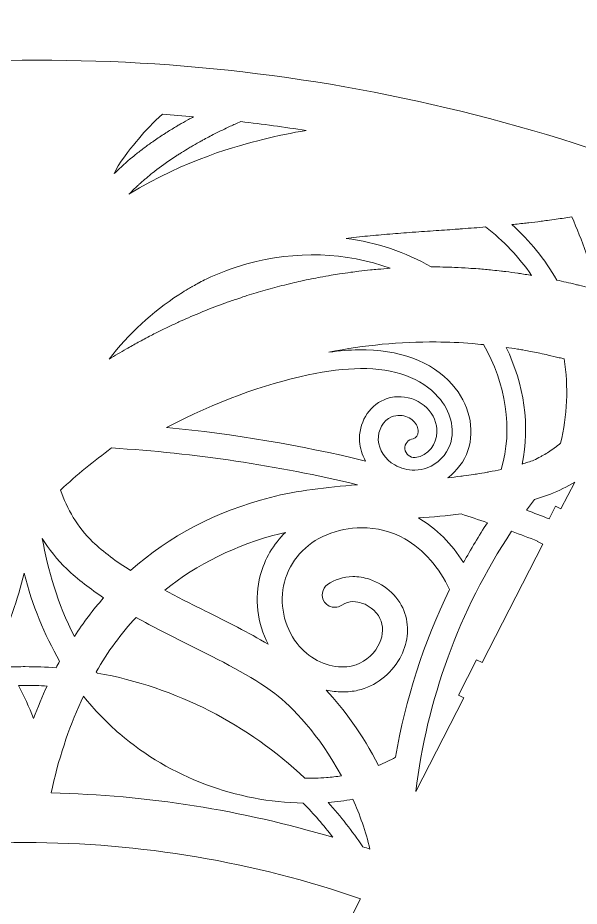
# Model space of a CAD drawing. Header units: millimetres. Extents: x -131 to 670, y -112 to 1620.
# Drawn here: x 476.7 to 536.1, y 1403.3 to 1497.3 of the extents above; entities that cross this region are included whole.
import ezdxf

# ---------------------------------------------------------------- set-up
doc = ezdxf.new("R2010")
doc.units = ezdxf.units.MM
doc.header["$MEASUREMENT"] = 0
doc.layers.add('Layer 3', color=7, linetype='Continuous')

msp = doc.modelspace()

# ---------------------------------------------------------------- linework, layer by layer
at = {"layer": 'Layer 3', "lineweight": 0}
for points, knots in [([(528.696, 1505.083), (528.696, 1505.083), (527.348, 1513.67), (527.348, 1513.67), (527.348, 1513.67), (527.357, 1513.672), (527.357, 1513.672), (527.357, 1513.672), (525.552, 1525.189), (525.552, 1525.189), (541.743, 1526.383), (557.71, 1524.739), (572.734, 1520.397), (572.734, 1520.397), (561.509, 1498.529), (561.509, 1498.529), (561.509, 1498.529), (560.932, 1498.811), (560.932, 1498.811), (560.932, 1498.811), (559.014, 1495.077), (559.014, 1495.077), (559.014, 1495.077), (559.592, 1494.794), (559.592, 1494.794), (559.592, 1494.794), (551.645, 1479.311), (551.645, 1479.311), (551.645, 1479.311), (551.068, 1479.594), (551.068, 1479.594), (551.068, 1479.594), (550.541, 1478.568), (550.541, 1478.568), (519.184, 1491.52), (485.445, 1495.677), (452.296, 1490.859), (452.424, 1491.871), (452.578, 1492.879), (452.754, 1493.884), (455.635, 1493.714), (458.911, 1494.496), (461.961, 1496.29), (467.12, 1499.325), (470.153, 1504.284), (469.586, 1508.594), (477.698, 1513.166), (486.498, 1516.894), (495.77, 1519.687), (495.77, 1519.687), (498.788, 1500.421), (498.788, 1500.421), (498.788, 1500.421), (528.696, 1505.083), (528.696, 1505.083)], [0, 0, 0, 0, 1, 1, 1, 2, 2, 2, 3, 3, 3, 4, 4, 4, 5, 5, 5, 6, 6, 6, 7, 7, 7, 8, 8, 8, 9, 9, 9, 10, 10, 10, 11, 11, 11, 12, 12, 12, 13, 13, 13, 14, 14, 14, 15, 15, 15, 16, 16, 16, 17, 17, 17, 18, 18, 18, 18]), ([(495.076, 1486.685), (494.955, 1486.62), (494.837, 1486.553), (494.718, 1486.487), (494.409, 1486.315), (494.105, 1486.141), (493.806, 1485.966), (493.693, 1485.899), (493.578, 1485.833), (493.466, 1485.765), (493.106, 1485.55), (492.753, 1485.332), (492.408, 1485.113), (492.376, 1485.092), (492.343, 1485.073), (492.312, 1485.052), (491.919, 1484.799), (491.538, 1484.544), (491.165, 1484.285), (491.114, 1484.25), (491.065, 1484.214), (491.014, 1484.178), (490.698, 1483.956), (490.389, 1483.731), (490.087, 1483.504), (490.019, 1483.453), (489.95, 1483.401), (489.883, 1483.35), (489.57, 1483.111), (489.264, 1482.87), (488.967, 1482.625), (488.939, 1482.603), (488.911, 1482.58), (488.884, 1482.557), (488.226, 1482.012), (487.607, 1481.453), (487.026, 1480.88), (487.001, 1480.854), (486.973, 1480.831), (486.948, 1480.805), (486.984, 1480.909), (487.023, 1481.008), (487.059, 1481.111), (487.856, 1482.492), (488.891, 1483.736), (489.496, 1484.461), (490.255, 1485.371), (491.107, 1486.245), (492.043, 1487.081), (493.139, 1487.004), (494.234, 1486.917), (495.33, 1486.82), (495.246, 1486.775), (495.159, 1486.731), (495.076, 1486.685)], [0, 0, 0, 0, 1, 1, 1, 2, 2, 2, 3, 3, 3, 4, 4, 4, 5, 5, 5, 6, 6, 6, 7, 7, 7, 8, 8, 8, 9, 9, 9, 10, 10, 10, 11, 11, 11, 12, 12, 12, 13, 13, 13, 14, 14, 14, 15, 15, 15, 16, 16, 16, 17, 17, 17, 18, 18, 18, 18]), ([(495.915, 1484.125), (496.042, 1484.196), (496.166, 1484.267), (496.294, 1484.337), (496.706, 1484.562), (497.125, 1484.786), (497.558, 1485.006), (497.559, 1485.006), (497.561, 1485.007), (497.563, 1485.008), (498.107, 1485.285), (498.657, 1485.552), (499.213, 1485.812), (499.385, 1485.892), (499.558, 1485.968), (499.731, 1486.046), (499.927, 1486.135), (500.126, 1486.221), (500.323, 1486.309), (502.628, 1486.04), (504.933, 1485.724), (507.236, 1485.366), (505.743, 1485.122), (504.182, 1484.815), (502.645, 1484.42), (500.077, 1483.76), (494.511, 1482.325), (488.49, 1478.609), (488.752, 1478.878), (489.025, 1479.144), (489.306, 1479.408), (489.389, 1479.486), (489.476, 1479.563), (489.56, 1479.64), (489.765, 1479.828), (489.975, 1480.014), (490.19, 1480.199), (490.29, 1480.285), (490.391, 1480.371), (490.494, 1480.456), (490.714, 1480.64), (490.94, 1480.821), (491.17, 1481.002), (491.265, 1481.076), (491.357, 1481.151), (491.453, 1481.224), (492.106, 1481.724), (492.799, 1482.212), (493.53, 1482.689), (493.643, 1482.763), (493.759, 1482.834), (493.873, 1482.907), (494.134, 1483.073), (494.399, 1483.238), (494.669, 1483.402), (494.804, 1483.483), (494.938, 1483.563), (495.075, 1483.644), (495.35, 1483.806), (495.63, 1483.966), (495.915, 1484.125)], [0, 0, 0, 0, 1, 1, 1, 2, 2, 2, 3, 3, 3, 4, 4, 4, 5, 5, 5, 6, 6, 6, 7, 7, 7, 8, 8, 8, 9, 9, 9, 10, 10, 10, 11, 11, 11, 12, 12, 12, 13, 13, 13, 14, 14, 14, 15, 15, 15, 16, 16, 16, 17, 17, 17, 18, 18, 18, 19, 19, 19, 20, 20, 20, 20]), ([(538.14, 1468.441), (537.471, 1468.631), (536.798, 1468.807), (536.122, 1468.976), (535.997, 1469.007), (535.873, 1469.037), (535.749, 1469.067), (535.082, 1469.23), (534.413, 1469.384), (533.74, 1469.526), (532.502, 1471.718), (530.885, 1473.702), (529.003, 1475.406), (529.511, 1475.456), (530.019, 1475.51), (530.525, 1475.567), (530.61, 1475.576), (530.696, 1475.587), (530.781, 1475.597), (531.216, 1475.647), (531.65, 1475.698), (532.082, 1475.753), (532.308, 1475.782), (532.532, 1475.814), (532.757, 1475.844), (533.068, 1475.887), (533.38, 1475.928), (533.69, 1475.973), (534.241, 1476.054), (534.79, 1476.14), (535.336, 1476.233), (535.337, 1476.233), (535.339, 1476.233), (535.341, 1476.233), (536.436, 1473.716), (537.373, 1471.115), (538.14, 1468.441)], [0, 0, 0, 0, 1, 1, 1, 2, 2, 2, 3, 3, 3, 4, 4, 4, 5, 5, 5, 6, 6, 6, 7, 7, 7, 8, 8, 8, 9, 9, 9, 10, 10, 10, 11, 11, 11, 12, 12, 12, 12]), ([(531.089, 1470.025), (530.635, 1470.101), (530.179, 1470.173), (529.723, 1470.24), (529.687, 1470.245), (529.652, 1470.25), (529.616, 1470.255), (529.197, 1470.316), (528.776, 1470.374), (528.354, 1470.427), (528.207, 1470.445), (528.058, 1470.461), (527.911, 1470.479), (527.586, 1470.516), (527.262, 1470.555), (526.936, 1470.589), (526.443, 1470.64), (525.949, 1470.686), (525.453, 1470.725), (525.452, 1470.725), (525.452, 1470.726), (525.451, 1470.726), (525.102, 1470.753), (524.755, 1470.766), (524.407, 1470.788), (523.92, 1470.818), (523.434, 1470.855), (522.947, 1470.875), (522.114, 1470.908), (521.281, 1470.924), (520.45, 1470.925), (517.759, 1472.492), (514.687, 1473.511), (511.456, 1473.941), (511.456, 1473.941), (511.457, 1473.941), (511.457, 1473.941), (512.2, 1474.033), (512.958, 1474.116), (513.728, 1474.192), (513.732, 1474.192), (513.735, 1474.193), (513.738, 1474.193), (514.504, 1474.269), (515.282, 1474.338), (516.071, 1474.404), (516.082, 1474.405), (516.092, 1474.406), (516.103, 1474.406), (516.877, 1474.47), (517.661, 1474.53), (518.454, 1474.588), (518.486, 1474.59), (518.516, 1474.592), (518.548, 1474.594), (519.352, 1474.653), (520.165, 1474.709), (520.986, 1474.766), (520.986, 1474.766), (520.989, 1474.766), (520.989, 1474.766), (521.758, 1474.819), (522.53, 1474.873), (523.302, 1474.929), (523.461, 1474.94), (523.62, 1474.952), (523.779, 1474.964), (524.592, 1475.023), (525.406, 1475.084), (526.22, 1475.151), (528.105, 1473.707), (529.762, 1471.973), (531.089, 1470.025)], [0, 0, 0, 0, 1, 1, 1, 2, 2, 2, 3, 3, 3, 4, 4, 4, 5, 5, 5, 6, 6, 6, 7, 7, 7, 8, 8, 8, 9, 9, 9, 10, 10, 10, 11, 11, 11, 12, 12, 12, 13, 13, 13, 14, 14, 14, 15, 15, 15, 16, 16, 16, 17, 17, 17, 18, 18, 18, 19, 19, 19, 20, 20, 20, 21, 21, 21, 22, 22, 22, 23, 23, 23, 24, 24, 24, 24]), ([(493.784, 1467.985), (494.034, 1468.147), (494.285, 1468.304), (494.535, 1468.457), (494.692, 1468.552), (494.848, 1468.643), (495.004, 1468.735), (495.09, 1468.784), (495.175, 1468.836), (495.26, 1468.884), (495.469, 1469.004), (495.678, 1469.12), (495.886, 1469.233), (495.912, 1469.248), (495.938, 1469.262), (495.964, 1469.276), (496.196, 1469.401), (496.427, 1469.524), (496.658, 1469.641), (496.659, 1469.642), (496.659, 1469.642), (496.66, 1469.643), (498.022, 1470.269), (499.459, 1470.813), (500.975, 1471.24), (506.12, 1472.686), (511.51, 1472.473), (516.13, 1470.778), (516.13, 1470.778), (516.129, 1470.778), (516.129, 1470.778), (515.69, 1470.749), (515.252, 1470.708), (514.813, 1470.669), (514.556, 1470.646), (514.298, 1470.626), (514.041, 1470.601), (513.63, 1470.559), (513.221, 1470.51), (512.812, 1470.46), (512.528, 1470.426), (512.244, 1470.393), (511.96, 1470.355), (511.563, 1470.302), (511.168, 1470.242), (510.772, 1470.182), (510.477, 1470.136), (510.182, 1470.09), (509.888, 1470.041), (509.502, 1469.976), (509.116, 1469.908), (508.73, 1469.835), (508.427, 1469.779), (508.124, 1469.719), (507.821, 1469.658), (507.445, 1469.582), (507.069, 1469.505), (506.694, 1469.422), (506.382, 1469.353), (506.071, 1469.279), (505.76, 1469.205), (505.396, 1469.119), (505.031, 1469.035), (504.668, 1468.942), (504.337, 1468.858), (504.008, 1468.766), (503.678, 1468.676), (503.337, 1468.583), (502.994, 1468.494), (502.654, 1468.396), (502.015, 1468.21), (501.379, 1468.015), (500.745, 1467.81), (500.465, 1467.72), (500.189, 1467.62), (499.91, 1467.526), (499.521, 1467.394), (499.131, 1467.263), (498.743, 1467.124), (498.448, 1467.017), (498.156, 1466.904), (497.863, 1466.794), (497.493, 1466.654), (497.123, 1466.515), (496.756, 1466.369), (496.464, 1466.252), (496.172, 1466.131), (495.881, 1466.011), (495.515, 1465.859), (495.149, 1465.705), (494.784, 1465.546), (494.498, 1465.421), (494.215, 1465.294), (493.931, 1465.166), (493.561, 1464.997), (493.191, 1464.826), (492.824, 1464.651), (492.551, 1464.521), (492.278, 1464.391), (492.006, 1464.257), (491.623, 1464.068), (491.243, 1463.874), (490.863, 1463.677), (490.611, 1463.547), (490.359, 1463.419), (490.108, 1463.285), (489.689, 1463.061), (489.274, 1462.83), (488.859, 1462.597), (488.651, 1462.481), (488.442, 1462.368), (488.235, 1462.249), (487.616, 1461.893), (487.001, 1461.528), (486.391, 1461.15), (488.481, 1463.857), (490.954, 1466.145), (493.784, 1467.985)], [0, 0, 0, 0, 1, 1, 1, 2, 2, 2, 3, 3, 3, 4, 4, 4, 5, 5, 5, 6, 6, 6, 7, 7, 7, 8, 8, 8, 9, 9, 9, 10, 10, 10, 11, 11, 11, 12, 12, 12, 13, 13, 13, 14, 14, 14, 15, 15, 15, 16, 16, 16, 17, 17, 17, 18, 18, 18, 19, 19, 19, 20, 20, 20, 21, 21, 21, 22, 22, 22, 23, 23, 23, 24, 24, 24, 25, 25, 25, 26, 26, 26, 27, 27, 27, 28, 28, 28, 29, 29, 29, 30, 30, 30, 31, 31, 31, 32, 32, 32, 33, 33, 33, 34, 34, 34, 35, 35, 35, 36, 36, 36, 37, 37, 37, 38, 38, 38, 39, 39, 39, 39]), ([(527.88, 1449.49), (527.452, 1449.395), (527.017, 1449.309), (526.578, 1449.227), (526.518, 1449.216), (526.458, 1449.205), (526.399, 1449.195), (526.02, 1449.126), (525.637, 1449.063), (525.251, 1449.003), (525.16, 1448.988), (525.07, 1448.974), (524.979, 1448.96), (524.617, 1448.906), (524.252, 1448.856), (523.885, 1448.808), (523.784, 1448.796), (523.685, 1448.781), (523.584, 1448.769), (523.132, 1448.712), (522.676, 1448.659), (522.218, 1448.611), (523.194, 1449.335), (523.955, 1450.342), (524.352, 1451.501), (525.123, 1453.758), (524.47, 1456.497), (522.687, 1458.479), (520.439, 1460.977), (517.124, 1462.203), (512.794, 1462.145), (511.795, 1462.132), (510.741, 1462.05), (509.635, 1461.901), (513.369, 1462.644), (517.173, 1463.013), (520.997, 1462.981), (522.271, 1462.97), (523.547, 1462.914), (524.823, 1462.814), (525.216, 1462.782), (525.606, 1462.739), (525.998, 1462.7), (528.366, 1458.632), (529.133, 1453.736), (527.88, 1449.49)], [0, 0, 0, 0, 1, 1, 1, 2, 2, 2, 3, 3, 3, 4, 4, 4, 5, 5, 5, 6, 6, 6, 7, 7, 7, 8, 8, 8, 9, 9, 9, 10, 10, 10, 11, 11, 11, 12, 12, 12, 13, 13, 13, 14, 14, 14, 15, 15, 15, 15]), ([(534.147, 1452.265), (533.936, 1452.092), (533.721, 1451.926), (533.503, 1451.765), (533.503, 1451.765), (533.462, 1451.734), (533.462, 1451.734), (533.264, 1451.59), (533.062, 1451.452), (532.858, 1451.32), (532.823, 1451.297), (532.789, 1451.274), (532.754, 1451.252), (532.566, 1451.132), (532.374, 1451.02), (532.18, 1450.911), (532.133, 1450.885), (532.087, 1450.856), (532.039, 1450.83), (531.803, 1450.702), (531.562, 1450.581), (531.317, 1450.47), (530.912, 1450.322), (530.494, 1450.187), (530.071, 1450.059), (530.94, 1454.09), (530.291, 1458.52), (528.388, 1462.412), (528.789, 1462.355), (529.188, 1462.289), (529.587, 1462.224), (529.772, 1462.194), (529.958, 1462.164), (530.142, 1462.131), (530.491, 1462.07), (530.838, 1462.006), (531.185, 1461.939), (531.446, 1461.888), (531.707, 1461.834), (531.967, 1461.78), (532.258, 1461.72), (532.55, 1461.659), (532.84, 1461.594), (533.229, 1461.506), (533.617, 1461.412), (534.005, 1461.317), (534.18, 1461.273), (534.357, 1461.234), (534.532, 1461.189), (534.991, 1458.224), (534.866, 1455.163), (534.147, 1452.265)], [0, 0, 0, 0, 1, 1, 1, 2, 2, 2, 3, 3, 3, 4, 4, 4, 5, 5, 5, 6, 6, 6, 7, 7, 7, 8, 8, 8, 9, 9, 9, 10, 10, 10, 11, 11, 11, 12, 12, 12, 13, 13, 13, 14, 14, 14, 15, 15, 15, 16, 16, 16, 17, 17, 17, 17]), ([(512.982, 1460.164), (516.635, 1460.182), (519.391, 1459.176), (521.212, 1457.152), (522.521, 1455.696), (523.017, 1453.73), (522.474, 1452.143), (522.091, 1451.023), (521.165, 1450.072), (520.055, 1449.66), (519.639, 1449.505), (519.193, 1449.425), (518.744, 1449.417), (517.996, 1449.403), (517.24, 1449.589), (516.602, 1449.963), (515.619, 1450.54), (514.939, 1451.571), (514.87, 1452.591), (514.8, 1453.621), (515.402, 1454.678), (516.27, 1455.049), (516.556, 1455.171), (516.873, 1455.221), (517.188, 1455.205), (517.713, 1455.178), (518.233, 1454.966), (518.6, 1454.599), (518.921, 1454.278), (519.105, 1453.865), (519.092, 1453.494), (519.082, 1453.16), (518.858, 1452.765), (518.576, 1452.737), (518.03, 1452.683), (517.633, 1452.197), (517.687, 1451.652), (517.741, 1451.107), (518.231, 1450.71), (518.772, 1450.763), (520.215, 1450.906), (521.036, 1452.243), (521.076, 1453.427), (521.106, 1454.351), (520.716, 1455.288), (520.004, 1456.001), (519.282, 1456.724), (518.286, 1457.136), (517.274, 1457.185), (516.666, 1457.215), (516.053, 1457.114), (515.489, 1456.873), (513.83, 1456.163), (512.762, 1454.347), (512.89, 1452.457), (512.939, 1451.733), (513.168, 1451.027), (513.527, 1450.38), (506.643, 1452.049), (499.613, 1453.234), (492.479, 1453.935), (497.699, 1456.621), (502.728, 1458.496), (507.449, 1459.504), (509.476, 1459.936), (511.321, 1460.156), (512.982, 1460.164)], [0, 0, 0, 0, 1, 1, 1, 2, 2, 2, 3, 3, 3, 4, 4, 4, 5, 5, 5, 6, 6, 6, 7, 7, 7, 8, 8, 8, 9, 9, 9, 10, 10, 10, 11, 11, 11, 12, 12, 12, 13, 13, 13, 14, 14, 14, 15, 15, 15, 16, 16, 16, 17, 17, 17, 18, 18, 18, 19, 19, 19, 20, 20, 20, 21, 21, 21, 22, 22, 22, 22]), ([(486.666, 1451.76), (495.505, 1451.217), (504.196, 1449.905), (512.664, 1447.864), (509.395, 1447.604), (506.298, 1447.256), (503.469, 1446.529), (497.728, 1445.053), (492.776, 1442.44), (488.677, 1438.775), (487.185, 1439.721), (485.816, 1440.728), (484.657, 1441.832), (483.038, 1443.375), (481.967, 1445.342), (481.255, 1447.301), (482.983, 1448.904), (484.791, 1450.388), (486.666, 1451.76)], [0, 0, 0, 0, 1, 1, 1, 2, 2, 2, 3, 3, 3, 4, 4, 4, 5, 5, 5, 6, 6, 6, 6]), ([(534.192, 1445.31), (534.192, 1445.31), (533.615, 1445.593), (533.615, 1445.593), (533.615, 1445.593), (532.933, 1444.264), (532.933, 1444.264), (532.135, 1444.576), (531.335, 1444.882), (530.532, 1445.18), (530.808, 1445.559), (531.099, 1445.931), (531.384, 1446.306), (531.96, 1446.483), (532.527, 1446.675), (533.08, 1446.888), (533.983, 1447.235), (534.832, 1447.66), (535.64, 1448.132), (535.64, 1448.132), (534.192, 1445.31), (534.192, 1445.31)], [0, 0, 0, 0, 1, 1, 1, 2, 2, 2, 3, 3, 3, 4, 4, 4, 5, 5, 5, 6, 6, 6, 7, 7, 7, 7]), ([(523.882, 1439.625), (522.656, 1441.597), (521.038, 1443.226), (519.128, 1444.351), (520.636, 1444.465), (522.145, 1444.598), (523.635, 1444.774), (524.561, 1444.474), (525.485, 1444.167), (526.404, 1443.849), (525.506, 1442.467), (524.667, 1441.056), (523.882, 1439.625)], [0, 0, 0, 0, 1, 1, 1, 2, 2, 2, 3, 3, 3, 4, 4, 4, 4]), ([(502.388, 1438.245), (501.758, 1435.847), (502.08, 1433.203), (503.21, 1430.992), (501.145, 1432.22), (498.883, 1433.353), (496.532, 1434.527), (495.115, 1435.234), (493.682, 1435.95), (492.29, 1436.693), (495.715, 1439.478), (499.774, 1441.481), (504.457, 1442.685), (504.651, 1442.735), (504.855, 1442.777), (505.053, 1442.823), (503.771, 1441.578), (502.856, 1440.025), (502.388, 1438.245)], [0, 0, 0, 0, 1, 1, 1, 2, 2, 2, 3, 3, 3, 4, 4, 4, 5, 5, 5, 6, 6, 6, 6]), ([(517.66, 1442.148), (519.667, 1441.009), (521.329, 1439.089), (522.409, 1436.776), (519.65, 1431.105), (517.744, 1425.123), (516.693, 1419.02), (516.12, 1418.697), (515.521, 1418.41), (514.902, 1418.154), (513.212, 1421.457), (511.208, 1424.144), (509.36, 1426.133), (509.919, 1426.008), (510.486, 1425.94), (511.05, 1425.936), (511.613, 1425.931), (512.174, 1425.989), (512.722, 1426.115), (514.53, 1426.532), (516.18, 1427.787), (517.134, 1429.473), (517.997, 1430.997), (518.196, 1432.688), (517.694, 1434.234), (517.158, 1435.884), (515.72, 1437.275), (513.941, 1437.863), (513.349, 1438.059), (512.75, 1438.153), (512.168, 1438.147), (511.198, 1438.136), (510.275, 1437.848), (509.498, 1437.296), (508.902, 1436.873), (508.763, 1436.047), (509.186, 1435.451), (509.45, 1435.079), (509.872, 1434.885), (510.297, 1434.895), (510.551, 1434.901), (510.807, 1434.981), (511.03, 1435.139), (511.406, 1435.406), (511.813, 1435.497), (512.182, 1435.502), (512.551, 1435.507), (512.884, 1435.426), (513.11, 1435.351), (514.075, 1435.032), (514.905, 1434.255), (515.177, 1433.417), (515.448, 1432.585), (515.325, 1431.647), (514.833, 1430.777), (514.246, 1429.741), (513.21, 1428.943), (512.128, 1428.694), (511.753, 1428.607), (511.363, 1428.572), (510.969, 1428.583), (509.259, 1428.631), (507.45, 1429.56), (506.276, 1431.072), (504.877, 1432.874), (504.367, 1435.365), (504.947, 1437.573), (505.54, 1439.833), (507.131, 1441.61), (509.426, 1442.576), (510.586, 1443.064), (511.842, 1443.307), (513.092, 1443.312), (514.698, 1443.316), (516.295, 1442.925), (517.66, 1442.148)], [0, 0, 0, 0, 1, 1, 1, 2, 2, 2, 3, 3, 3, 4, 4, 4, 5, 5, 5, 6, 6, 6, 7, 7, 7, 8, 8, 8, 9, 9, 9, 10, 10, 10, 11, 11, 11, 12, 12, 12, 13, 13, 13, 14, 14, 14, 15, 15, 15, 16, 16, 16, 17, 17, 17, 18, 18, 18, 19, 19, 19, 20, 20, 20, 21, 21, 21, 22, 22, 22, 23, 23, 23, 24, 24, 24, 25, 25, 25, 25]), ([(528.968, 1442.938), (529.888, 1442.6), (530.805, 1442.253), (531.718, 1441.898), (531.718, 1441.898), (531.698, 1441.858), (531.698, 1441.858), (531.698, 1441.858), (532.275, 1441.576), (532.275, 1441.576), (532.275, 1441.576), (525.845, 1429.05), (525.845, 1429.05), (525.845, 1429.05), (525.268, 1429.332), (525.268, 1429.332), (525.268, 1429.332), (523.351, 1425.597), (523.351, 1425.597), (523.351, 1425.597), (523.929, 1425.315), (523.929, 1425.315), (523.929, 1425.315), (518.833, 1415.387), (518.833, 1415.387), (520.003, 1425.064), (523.38, 1434.523), (528.968, 1442.938)], [0, 0, 0, 0, 1, 1, 1, 2, 2, 2, 3, 3, 3, 4, 4, 4, 5, 5, 5, 6, 6, 6, 7, 7, 7, 8, 8, 8, 9, 9, 9, 9]), ([(481.919, 1438.959), (483.091, 1437.843), (484.411, 1436.835), (485.821, 1435.898), (484.708, 1434.634), (483.679, 1433.271), (482.728, 1431.818), (480.938, 1435.284), (479.911, 1438.896), (479.336, 1442.17), (480.044, 1441.027), (480.893, 1439.937), (481.919, 1438.959)], [0, 0, 0, 0, 1, 1, 1, 2, 2, 2, 3, 3, 3, 4, 4, 4, 4]), ([(481.165, 1429.2), (481.037, 1428.968), (480.917, 1428.727), (480.792, 1428.491), (479.714, 1428.572), (478.625, 1428.614), (477.526, 1428.614), (476.931, 1428.614), (476.339, 1428.599), (475.75, 1428.574), (475.36, 1429.242), (474.96, 1429.895), (474.545, 1430.522), (475.766, 1432.975), (476.73, 1435.642), (477.416, 1438.495), (478.281, 1435.112), (479.541, 1431.994), (481.165, 1429.2)], [0, 0, 0, 0, 1, 1, 1, 2, 2, 2, 3, 3, 3, 4, 4, 4, 5, 5, 5, 6, 6, 6, 6]), ([(494.759, 1430.976), (498.19, 1429.264), (501.43, 1427.646), (503.923, 1425.768), (505.758, 1424.386), (508.63, 1421.368), (510.975, 1417.058), (510.451, 1416.975), (509.921, 1416.908), (509.381, 1416.87), (508.616, 1416.816), (507.85, 1416.801), (507.085, 1416.812), (501.124, 1422.463), (493.553, 1426.429), (485.139, 1427.939), (485.106, 1427.983), (485.07, 1428.026), (485.038, 1428.07), (486.267, 1430.2), (487.67, 1432.121), (489.247, 1433.83), (491.048, 1432.83), (492.916, 1431.896), (494.759, 1430.976)], [0, 0, 0, 0, 1, 1, 1, 2, 2, 2, 3, 3, 3, 4, 4, 4, 5, 5, 5, 6, 6, 6, 7, 7, 7, 8, 8, 8, 8]), ([(479.838, 1426.563), (479.326, 1425.458), (478.847, 1424.317), (478.413, 1423.13), (477.926, 1424.35), (477.387, 1425.507), (476.816, 1426.621), (477.052, 1426.625), (477.289, 1426.63), (477.526, 1426.63), (478.302, 1426.63), (479.072, 1426.606), (479.838, 1426.563)], [0, 0, 0, 0, 1, 1, 1, 2, 2, 2, 3, 3, 3, 4, 4, 4, 4]), ([(487.528, 1421.493), (492.918, 1416.887), (499.87, 1414.291), (506.936, 1414.168), (508.046, 1413.025), (509.09, 1411.818), (510.062, 1410.551), (500.492, 1413.412), (490.491, 1415.011), (480.261, 1415.252), (480.261, 1415.252), (480.4, 1415.858), (480.4, 1415.858), (481.214, 1419.401), (482.315, 1422.61), (483.689, 1425.493), (484.848, 1424.032), (486.126, 1422.692), (487.528, 1421.493)], [0, 0, 0, 0, 1, 1, 1, 2, 2, 2, 3, 3, 3, 4, 4, 4, 5, 5, 5, 6, 6, 6, 6]), ([(509.586, 1414.233), (510.472, 1414.296), (511.341, 1414.414), (512.188, 1414.584), (512.904, 1412.959), (513.53, 1411.199), (513.993, 1409.298), (513.739, 1409.385), (513.482, 1409.467), (513.226, 1409.551), (512.12, 1411.196), (510.902, 1412.759), (509.586, 1414.233)], [0, 0, 0, 0, 1, 1, 1, 2, 2, 2, 3, 3, 3, 4, 4, 4, 4]), ([(438.971, 1399.596), (439.462, 1400.946), (440.022, 1402.262), (440.646, 1403.542), (452.31, 1407.778), (464.747, 1409.994), (477.526, 1409.994), (489.795, 1409.994), (501.746, 1407.944), (513.004, 1404.031), (513.004, 1404.031), (510.67, 1399.484), (510.67, 1399.484), (510.67, 1399.484), (510.092, 1399.766), (510.092, 1399.766), (510.092, 1399.766), (508.756, 1397.164), (508.756, 1397.164), (498.742, 1400.469), (488.156, 1402.195), (477.304, 1402.195), (465.737, 1402.195), (454.471, 1400.241), (443.879, 1396.497), (442.307, 1397.644), (440.669, 1398.68), (438.971, 1399.596)], [0, 0, 0, 0, 1, 1, 1, 2, 2, 2, 3, 3, 3, 4, 4, 4, 5, 5, 5, 6, 6, 6, 7, 7, 7, 8, 8, 8, 9, 9, 9, 9])]:
    msp.add_open_spline(points, degree=3, knots=knots, dxfattribs=at)

doc.saveas('drawing.dxf')
